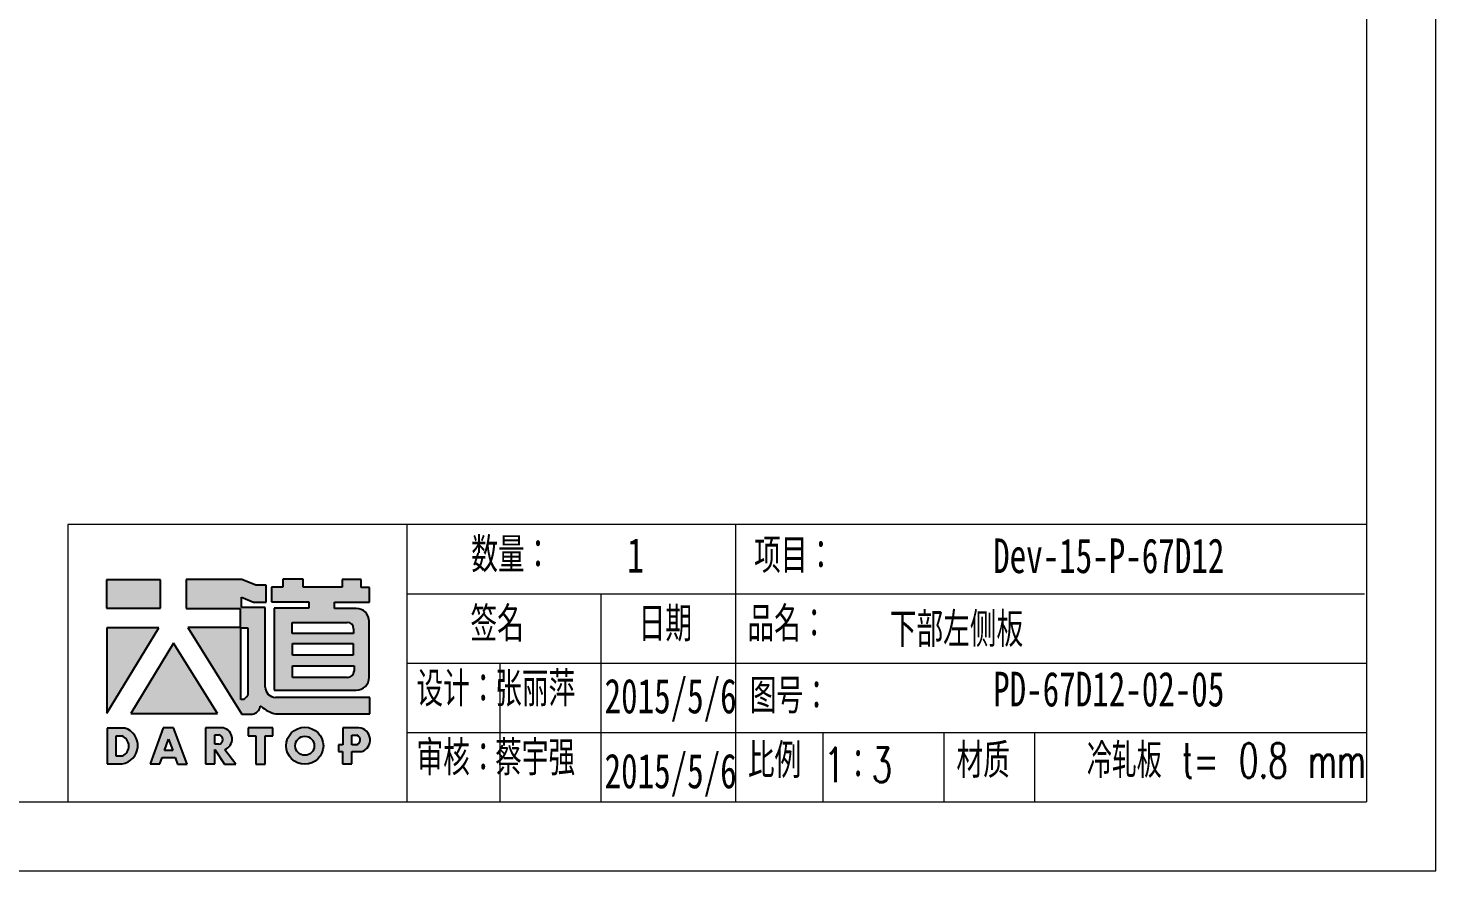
# Model space of a CAD drawing. Header units: millimetres. Extents: x 0 to 420, y 0 to 297.
# Drawn here: x 217.1 to 420.1, y 0.2 to 121.8 of the extents above; entities that cross this region are included whole.
import ezdxf

# ---------------------------------------------------------------- set-up
doc = ezdxf.new("R2010")
doc.units = ezdxf.units.MM
doc.layers.add('5', color=7, linetype='Continuous')
doc.layers.add('9', color=7, linetype='Continuous')
doc.layers.add('A-TITLEBLOCK', color=7, linetype='Continuous', lineweight=15)
doc.styles.add('SLDTEXTSTYLE0', font='TXT', dxfattribs={"width": 0.7, "bigfont": 'bigfont'})
doc.styles.add('SLDTEXTSTYLE1', font='TXT', dxfattribs={"width": 0.7})
doc.styles.add('SLDTEXTSTYLE2', font='TXT', dxfattribs={"width": 0.6538461538461539, "bigfont": 'bigfont'})

# ---------------------------------------------------------------- blocks, each defined once
blk = doc.blocks.new('块1')
at = {"layer": '5'}
for color, points in [(12, [(7.729822768506202, 22.48677738498255), (7.729822768506202, 26.56118224098179), (-0.0686108220727677, 26.56118224098179), (-0.0686108220727677, 22.48677738498255)]), (12, [(-0.04771970653583146, 7.347302008803423), (7.478762869193744, 19.63603448538186), (-0.04771970653583146, 19.63603448538186)]), (12, [(15.94076426689367, 7.265444282803157), (9.565125609747485, 17.40596668841406), (3.412508775829825, 7.265444282803157)]), (8, [(23.89569797004904, 4.063712587108565), (23.89569797004904, 5.190604751141469), (20.33522878362937, 5.190604751141469), (20.33522878362937, 4.061015724040494), (21.44612302452459, 4.061015724040494), (21.44612302452459, -0.00950247634592081), (22.77619072523319, -0.00950247634592081), (22.77619072523319, 4.063712587108565)])]:
    blk.add_hatch(color=color, dxfattribs=at).paths.add_polyline_path(points, flags=0)
h = blk.add_hatch(color=12, dxfattribs=at)
edge = h.paths.add_edge_path(flags=0)
edge.add_line((19.38394999689552, 22.56062384129394), (19.38394999689552, 24.08498602951054))
edge.add_line((19.38394999689552, 24.08498602951054), (21.10508472331591, 23.34144501836078))
edge.add_line((21.10508472331591, 23.34144501836078), (22.96586006538915, 23.34144501836078))
edge.add_line((22.96586006538915, 23.34144501836078), (22.96586006538915, 25.80423623399326))
edge.add_line((22.96586006538915, 25.80423623399326), (21.4307295709883, 25.80423623399326))
edge.add_line((21.4307295709883, 25.80423623399326), (19.43049686857645, 26.59417915377503))
edge.add_line((19.43049686857645, 26.59417915377503), (11.41472237249602, 26.59417915377503))
edge.add_line((11.41472237249602, 26.59417915377503), (11.41472237249602, 22.42903278757316))
edge.add_line((11.41472237249602, 22.42903278757316), (19.2138889846426, 22.42903278757316))
edge.add_line((19.2138889846426, 22.42903278757316), (19.2138889846426, 22.34479547652957))
edge.add_line((19.2138889846426, 22.34479547652957), (19.2138889846426, 19.68267435251857))
edge.add_line((19.2138889846426, 19.68267435251857), (11.65093858437205, 19.68267435251857))
edge.add_line((11.65093858437205, 19.68267435251857), (19.42994710250157, 7.163677361805625))
edge.add_line((19.42994710250157, 7.163677361805624), (20.97034992517888, 7.163677361805624))
edge.add_arc((20.63045323465091, 8.63814758323432), 1.513139846184647, 282.9811251691751, 345.4172256101924)
edge.add_line((22.09484714418974, 8.257171636726847), (22.09484714418969, 8.314841293412767))
edge.add_line((22.09484714418969, 8.314841293412767), (22.23069755353374, 8.314841293412767))
edge.add_arc((25.13725331194361, 11.40306678213124), 4.240896490827906, 226.7357971412295, 259.3209385163939)
edge.add_line((24.35138333869703, 7.235620150071528), (37.86873904313498, 7.235620150071481))
edge.add_line((37.86873904313498, 7.235620150071481), (37.86873904313498, 9.609890801538295))
edge.add_line((37.86873904313498, 9.609890801538295), (24.29381412204463, 9.609890801538434))
edge.add_arc((24.29381412202575, 11.08848079781988), 1.47858999628138, 180.0000000007004, 270.0000000007314, ccw=False)
edge.add_line((22.81522412574437, 11.08848079780181), (22.81522412574444, 22.56062384129394))
edge.add_line((22.81522412574444, 22.56062384129394), (19.38394999689552, 22.56062384129394))
edge = h.paths.add_edge_path(flags=0)
edge.add_line((19.70922720214697, 9.322119648508084), (19.28902369907465, 9.322119648508084))
edge.add_line((19.28902369907465, 9.322119648508084), (19.29250555177082, 19.62945096670751))
edge.add_line((19.29250555177082, 19.62945096670751), (20.28355076055022, 19.62929232771332))
edge.add_line((20.28355076055022, 19.62929232771332), (20.28355076055022, 9.912800711723456))
edge.add_arc((18.34910674726315, 11.21912485719966), 2.334214303271304, 305.6398792732127, 325.968963113898, ccw=False)
h = blk.add_hatch(color=12, dxfattribs=at)
edge = h.paths.add_edge_path(flags=0)
edge.add_line((37.84546560721152, 23.34271413038237), (37.84546560721152, 25.45943435906698))
edge.add_line((37.84546560721152, 25.45943435906698), (36.64276041010927, 25.45943435906698))
edge.add_line((36.64276041010927, 25.45943435906698), (36.64276041010927, 26.60353885500371))
edge.add_line((36.64276041010927, 26.60353885500371), (33.8937461392912, 26.60353885500371))
edge.add_line((33.8937461392912, 26.60353885500371), (33.8937461392912, 25.51662371996509))
edge.add_line((33.8937461392912, 25.51662371996509), (28.28136622739996, 25.51662371996509))
edge.add_line((28.28136622739996, 25.51662371996509), (28.28136622739996, 26.66072821589707))
edge.add_line((28.28136622739996, 26.66072821589707), (25.34194959501901, 26.66072821589707))
edge.add_line((25.34194959501901, 26.66072821589707), (25.34194959501901, 25.49544541295903))
edge.add_line((25.34194959501901, 25.49544541295903), (23.71775697571455, 25.49544541295903))
edge.add_line((23.71775697571455, 25.49544541295903), (23.71775697571455, 23.38626053695338))
edge.add_line((23.71775697571455, 23.38626053695338), (29.07761094507538, 23.38626053695338))
edge.add_line((29.07761094507538, 23.38626053695338), (29.07761094507538, 22.45338387466311))
edge.add_line((29.07761094507538, 22.45338387466311), (24.08316824545665, 22.45338387466311))
edge.add_line((24.08316824545665, 22.45338387466311), (24.08316824545665, 10.64255139727371))
edge.add_line((24.08316824545665, 10.64255139727371), (35.93986917121389, 10.64255139727371))
edge.add_arc((35.9398691712322, 12.49078889258355), 1.848237495309883, 269.9999999994329, 359.9999999994308)
edge.add_line((37.78810666654208, 12.49078889256516), (37.78810666654213, 20.57912958272879))
edge.add_arc((35.93986917122304, 20.57912958271967), 1.848237495319111, 2.828264897405108e-10, 90.00000000028393)
edge.add_line((35.93986917121389, 22.42736707803878), (32.80557556806829, 22.4273670780388))
edge.add_line((32.80557556806829, 22.4273670780388), (32.80557556806829, 23.34271413038237))
edge.add_line((32.80557556806829, 23.34271413038237), (37.84546560721152, 23.34271413038237))
h.paths.add_polyline_path([(26.73505715369024, 15.67680154619349), (26.73505715369024, 17.39303760959296), (35.49723089837269, 17.39303760959296), (35.49723089837269, 15.67680154619349)], flags=0)
edge = h.paths.add_edge_path(flags=0)
edge.add_line((26.6776982131613, 20.42510489063192), (34.63047109115646, 20.42510489063192))
edge.add_arc((34.63047109112455, 19.50098614301564), 0.9241187476163281, -1.9737740331038367e-09, 89.99999999802071, ccw=False)
edge.add_line((35.55458983874093, 19.50098614298382), (35.55458983874093, 18.8232475490373))
edge.add_line((35.55458983874093, 18.8232475490373), (26.6776982131613, 18.8232475490373))
edge.add_line((26.6776982131613, 18.8232475490373), (26.6776982131613, 20.42510489063192))
edge = h.paths.add_edge_path(flags=0)
edge.add_line((26.73505715369024, 12.47316618245331), (26.73505715369024, 14.1322128849729))
edge.add_line((26.73505715369024, 14.1322128849729), (35.61176552395117, 14.1322128849729))
edge.add_line((35.61176552395117, 14.1322128849729), (35.61176552395117, 13.39728493009842))
edge.add_arc((34.68764677632923, 13.39728493007518), 0.9241187476219043, -89.99999999855493, 1.440412233932875e-09, ccw=False)
edge.add_line((34.68764677635255, 12.47316618245327), (26.73505715369024, 12.47316618245331))
h = blk.add_hatch(color=8, dxfattribs=at)
edge = h.paths.add_edge_path(flags=0)
edge.add_arc((1.781535706601056, 2.636675427794564), 2.661051678329958, 278.6604405932824, 432.3203452583787)
edge.add_line((2.589683156164924, 5.172043987689964), (0.007623424674751966, 5.172043987689964))
edge.add_line((0.007623424674751966, 5.172043987689964), (0.007623424674751966, 0.005964826539925916))
edge.add_line((0.007623424674751966, 0.005964826539925708), (2.182232309018872, 0.005964826539925708))
edge = h.paths.add_edge_path(flags=0)
edge.add_line((1.317716286528437, 4.040709931564966), (2.120864402698097, 4.040709931564966))
edge.add_arc((1.576839423670817, 2.56861929511785), 1.56939925440307, -65.78573481728489, 69.71773257233048, ccw=False)
edge.add_line((2.220528709441949, 1.137298882664941), (1.317716286528437, 1.137298882664941))
edge.add_line((1.317716286528437, 1.137298882664941), (1.317716286528437, 4.040709931564966))
h = blk.add_hatch(color=8, dxfattribs=at)
h.paths.add_polyline_path([(11.57378806062193, -0.01077158836922283), (9.584550682216365, 5.214559240722975), (8.110994002706763, 5.214559240722975), (6.215949900704898, 0.0004124614018299262), (7.611806290380329, 0.0004124614018299262), (7.940199968915097, 0.92448465897523), (9.83121245213925, 0.92448465897523), (10.1667530913423, -0.01077158836922283)], flags=0)
h.paths.add_polyline_path([(8.29828102265634, 1.920499644777673), (8.873336470949123, 3.558923276789683), (9.469832801328627, 1.920499644777673)], flags=0)
h = blk.add_hatch(color=8, dxfattribs=at)
edge = h.paths.add_edge_path(flags=0)
edge.add_arc((16.38131025106338, 3.598662347246316), 1.653253247824954, 290.6073250211866, 437.2124199352527)
edge.add_line((16.74723654785621, 5.210910543635211), (14.20771793933923, 5.210910543635211))
edge.add_line((14.20771793933923, 5.210910543635211), (14.20771793933923, -0.00244304066947798))
edge.add_line((14.20771793933923, -0.002443040669477738), (15.54969724115218, -0.002443040669477738))
edge.add_line((15.54969724115218, -0.002443040669477738), (15.54969724115218, 2.064305901793009))
edge.add_line((15.54969724115218, 2.064305901793009), (16.92906064484401, -0.0210831236344915))
edge.add_line((16.92906064484401, -0.0210831236344914), (18.55068768830365, -0.0210831236344914))
edge.add_line((18.55068768830365, -0.0210831236344914), (16.96319144109021, 2.051193258011665))
edge = h.paths.add_edge_path(flags=0)
edge.add_arc((15.97594930397256, 3.521484471871754), 0.7022768470381889, -77.47302943994771, 76.71957553051169, ccw=False)
edge.add_line((16.1282725600419, 2.835926016635198), (15.53741912940099, 2.835926016635194))
edge.add_line((15.53741912940099, 2.835926016635194), (15.53741912940099, 4.204980620062136))
edge.add_line((15.53741912940099, 4.204980620062136), (16.13727439592916, 4.204980620062136))
h = blk.add_hatch(color=8, dxfattribs=at)
edge = h.paths.add_edge_path(flags=0)
edge.add_arc((28.50786990324971, 2.622953153925888), 2.676636592785213, 0, 360)
edge = h.paths.add_edge_path(flags=0)
edge.add_arc((28.50786990324971, 2.622953153925888), 1.375082885538559, 0, 360)
h = blk.add_hatch(color=8, dxfattribs=at)
edge = h.paths.add_edge_path(flags=0)
edge.add_arc((36.1734741262733, 3.447335049427707), 1.757251622275269, 288.8958684179252, 445.2442177897109)
edge.add_line((36.31916571283577, 5.198536701321059), (36.24234735892284, 5.198536701321059))
edge.add_line((36.24234735892284, 5.198536701321059), (33.97841013464647, 5.198536701321059))
edge.add_line((33.97841013464647, 5.198536701321059), (33.97841013464647, 2.765490298920264))
edge.add_line((33.97841013464647, 2.765490298920264), (33.37769893006926, 2.765490298920264))
edge.add_line((33.37769893006926, 2.765490298920264), (33.37769893006926, 1.777883180287413))
edge.add_line((33.37769893006926, 1.777883180287413), (33.9686975984198, 1.777883180287413))
edge.add_line((33.9686975984198, 1.777883180287413), (33.9686975984198, 0.006678702039386142))
edge.add_line((33.9686975984198, 0.006678702039386244), (35.29033555050536, 0.006678702039386244))
edge.add_line((35.29033555050536, 0.006678702039386244), (35.29033555050536, 1.784783976974394))
edge.add_line((35.29033555050536, 1.784783976974394), (36.7425586502883, 1.784783976974394))
edge = h.paths.add_edge_path(flags=0)
edge.add_arc((35.81200594606526, 3.462404376208358), 0.7030637749232741, -79.01085638112971, 72.55127628001378, ccw=False)
edge.add_line((35.94602606755443, 2.772232456578624), (35.27072722273277, 2.772232456578613))
edge.add_line((35.27072722273277, 2.772232456578613), (35.27072722273277, 4.133117151306652))
edge.add_line((35.27072722273277, 4.133117151306652), (36.0228211374754, 4.133117151306652))
at = {"layer": '9'}
for p, q in [((7.729822768506202, 26.56118224098179), (-0.0686108220727677, 26.56118224098179)), ((-0.0686108220727677, 26.56118224098179), (-0.0686108220727677, 22.48677738498255)), ((7.729822768506202, 22.48677738498255), (7.729822768506202, 26.56118224098179)), ((19.43049686857645, 26.59417915377503), (11.41472237249602, 26.59417915377503)), ((11.41472237249602, 26.59417915377503), (11.41472237249602, 22.42903278757316)), ((21.4307295709883, 25.80423623399326), (19.43049686857645, 26.59417915377503)), ((28.28136622739996, 26.66072821589707), (25.34194959501901, 26.66072821589707)), ((25.34194959501901, 26.66072821589707), (25.34194959501901, 25.49544541295903)), ((28.28136622739996, 25.51662371996509), (28.28136622739996, 26.66072821589707)), ((36.64276041010927, 26.60353885500371), (33.8937461392912, 26.60353885500371)), ((33.8937461392912, 26.60353885500371), (33.8937461392912, 25.51662371996509)), ((36.64276041010927, 25.45943435906698), (36.64276041010927, 26.60353885500371)), ((22.96586006538915, 25.80423623399326), (21.4307295709883, 25.80423623399326)), ((22.96586006538915, 23.34144501836078), (22.96586006538915, 25.80423623399326)), ((25.34194959501901, 25.49544541295903), (23.71775697571455, 25.49544541295903)), ((23.71775697571455, 25.49544541295903), (23.71775697571455, 23.38626053695338)), ((33.8937461392912, 25.51662371996509), (28.28136622739996, 25.51662371996509)), ((37.84546560721152, 25.45943435906698), (36.64276041010927, 25.45943435906698)), ((37.84546560721152, 23.34271413038237), (37.84546560721152, 25.45943435906698)), ((-0.0686108220727677, 22.48677738498255), (7.729822768506202, 22.48677738498255)), ((11.41472237249602, 22.42903278757316), (19.2138889846426, 22.42903278757316)), ((19.2138889846426, 22.42903278757316), (19.2138889846426, 22.34479547652957)), ((19.2138889846426, 22.34479547652957), (19.2138889846426, 19.68267435251857)), ((19.38394999689552, 24.08498602951054), (21.10508472331591, 23.34144501836078)), ((19.38394999689552, 22.56062384129394), (19.38394999689552, 24.08498602951054)), ((22.81522412574444, 22.56062384129394), (19.38394999689552, 22.56062384129394)), ((21.10508472331591, 23.34144501836078), (22.96586006538915, 23.34144501836078)), ((22.81522412574444, 11.08848079780181), (22.81522412574444, 22.56062384129394)), ((23.71775697571455, 23.38626053695338), (29.07761094507538, 23.38626053695338)), ((29.07761094507538, 22.45338387466311), (24.08316824545665, 22.45338387466311)), ((24.08316824545665, 22.45338387466311), (24.08316824545665, 10.64255139727371)), ((29.07761094507538, 23.38626053695338), (29.07761094507538, 22.45338387466311)), ((32.80557556806829, 22.4273670780388), (32.80557556806829, 23.34271413038237)), ((32.80557556806829, 23.34271413038237), (37.84546560721152, 23.34271413038237)), ((35.93986917121389, 22.4273670780388), (32.80557556806829, 22.4273670780388)), ((26.6776982131613, 18.8232475490373), (26.6776982131613, 20.42510489063192)), ((26.6776982131613, 20.42510489063192), (34.63047109115646, 20.42510489063192)), ((37.78810666654213, 12.49078889256516), (37.78810666654213, 20.57912958272879)), ((7.478762869193744, 19.63603448538186), (-0.04771970653583146, 19.63603448538186)), ((-0.04771970653583146, 19.63603448538186), (-0.04771970653583146, 7.347302008803423)), ((-0.04771970653583146, 7.347302008803423), (7.478762869193744, 19.63603448538186)), ((19.2138889846426, 19.68267435251857), (11.65093858437205, 19.68267435251857)), ((11.65093858437205, 19.68267435251857), (19.42994710250157, 7.163677361805624)), ((19.28902369907465, 9.322119648508084), (19.29250555177082, 19.62945096670751)), ((19.29250555177082, 19.62945096670751), (20.28355076055022, 19.62929232771332)), ((20.28355076055022, 19.62929232771332), (20.28355076055022, 9.912800711723456)), ((35.55458983874093, 18.8232475490373), (26.6776982131613, 18.8232475490373)), ((35.55458983874093, 19.50098614298382), (35.55458983874093, 18.8232475490373)), ((9.565125609747485, 17.40596668841406), (3.412508775829825, 7.265444282803157)), ((15.94076426689367, 7.265444282803157), (9.565125609747485, 17.40596668841406)), ((26.73505715369024, 15.67680154619349), (26.73505715369024, 17.39303760959296)), ((26.73505715369024, 17.39303760959296), (35.49723089837269, 17.39303760959296)), ((35.49723089837269, 17.39303760959296), (35.49723089837269, 15.67680154619349)), ((35.49723089837269, 15.67680154619349), (26.73505715369024, 15.67680154619349)), ((26.73505715369024, 12.47316618245331), (26.73505715369024, 14.1322128849729)), ((26.73505715369024, 14.1322128849729), (35.61176552395117, 14.1322128849729)), ((34.68764677635255, 12.47316618245331), (26.73505715369024, 12.47316618245331)), ((35.61176552395117, 14.1322128849729), (35.61176552395117, 13.39728493009842)), ((24.08316824545665, 10.64255139727371), (35.93986917121389, 10.64255139727371)), ((19.70922720214697, 9.322119648508084), (19.28902369907465, 9.322119648508084)), ((22.09484714418969, 8.25717163672686), (22.09484714418969, 8.314841293412767)), ((22.09484714418969, 8.314841293412767), (22.23069755353374, 8.314841293412767)), ((37.86873904313498, 9.609890801538295), (24.29381412204463, 9.609890801538434)), ((37.86873904313498, 7.235620150071481), (37.86873904313498, 9.609890801538295)), ((3.412508775829825, 7.265444282803157), (15.94076426689367, 7.265444282803157)), ((19.42994710250157, 7.163677361805624), (20.97034992517888, 7.163677361805624)), ((24.35138333869702, 7.235620150071481), (37.86873904313498, 7.235620150071481)), ((2.589683156164924, 5.172043987689964), (0.007623424674751966, 5.172043987689964)), ((0.007623424674751966, 5.172043987689964), (0.007623424674751966, 0.005964826539925708)), ((8.110994002706763, 5.214559240722975), (6.215949900704898, 0.0004124614018299262)), ((9.584550682216365, 5.214559240722975), (8.110994002706763, 5.214559240722975)), ((11.57378806062193, -0.01077158836922283), (9.584550682216365, 5.214559240722975)), ((16.74723654785621, 5.210910543635211), (14.20771793933923, 5.210910543635211)), ((14.20771793933923, 5.210910543635211), (14.20771793933923, -0.002443040669477738)), ((15.53741912940099, 2.835926016635194), (15.53741912940099, 4.204980620062136)), ((15.53741912940099, 4.204980620062136), (16.13727439592916, 4.204980620062136)), ((23.89569797004904, 5.190604751141469), (20.33522878362937, 5.190604751141469)), ((20.33522878362937, 5.190604751141469), (20.33522878362937, 4.061015724040494)), ((20.33522878362937, 4.061015724040494), (21.44612302452459, 4.061015724040494)), ((21.44612302452459, 4.061015724040494), (21.44612302452459, -0.00950247634592081)), ((22.77619072523319, -0.00950247634592081), (22.77619072523319, 4.063712587108565)), ((22.77619072523319, 4.063712587108565), (23.89569797004904, 4.063712587108565)), ((23.89569797004904, 4.063712587108565), (23.89569797004904, 5.190604751141469)), ((36.24234735892284, 5.198536701321059), (33.97841013464647, 5.198536701321059)), ((33.97841013464647, 5.198536701321059), (33.97841013464647, 2.765490298920264)), ((35.27072722273277, 2.772232456578613), (35.27072722273277, 4.133117151306652)), ((35.27072722273277, 4.133117151306652), (36.0228211374754, 4.133117151306652)), ((36.31916571283577, 5.198536701321059), (36.24234735892284, 5.198536701321059)), ((1.317716286528437, 1.137298882664941), (1.317716286528437, 4.040709931564966)), ((1.317716286528437, 4.040709931564966), (2.120864402698097, 4.040709931564966)), ((8.29828102265634, 1.920499644777673), (8.873336470949123, 3.558923276789683)), ((8.873336470949123, 3.558923276789683), (9.469832801328627, 1.920499644777673)), ((16.1282725600419, 2.835926016635194), (15.53741912940099, 2.835926016635194)), ((15.54969724115218, -0.002443040669477738), (15.54969724115218, 2.064305901793009)), ((15.54969724115218, 2.064305901793009), (16.92906064484401, -0.0210831236344914)), ((18.55068768830365, -0.0210831236344914), (16.96319144109021, 2.051193258011665)), ((33.97841013464647, 2.765490298920264), (33.37769893006926, 2.765490298920264)), ((33.37769893006926, 2.765490298920264), (33.37769893006926, 1.777883180287413)), ((35.94602606755443, 2.772232456578613), (35.27072722273277, 2.772232456578613)), ((0.007623424674751966, 0.005964826539925708), (2.182232309018872, 0.005964826539925708)), ((2.220528709441949, 1.137298882664941), (1.317716286528437, 1.137298882664941)), ((6.215949900704898, 0.0004124614018299262), (7.611806290380329, 0.0004124614018299262)), ((7.611806290380329, 0.0004124614018299262), (7.940199968915097, 0.92448465897523)), ((7.940199968915097, 0.92448465897523), (9.83121245213925, 0.92448465897523)), ((9.469832801328627, 1.920499644777673), (8.29828102265634, 1.920499644777673)), ((9.83121245213925, 0.92448465897523), (10.1667530913423, -0.01077158836922283)), ((33.37769893006926, 1.777883180287413), (33.9686975984198, 1.777883180287413)), ((33.9686975984198, 1.777883180287413), (33.9686975984198, 0.006678702039386244)), ((33.9686975984198, 0.006678702039386244), (35.29033555050536, 0.006678702039386244)), ((35.29033555050536, 0.006678702039386244), (35.29033555050536, 1.784783976974394)), ((35.29033555050536, 1.784783976974394), (36.7425586502883, 1.784783976974394)), ((10.1667530913423, -0.01077158836922283), (11.57378806062193, -0.01077158836922283)), ((14.20771793933923, -0.002443040669477738), (15.54969724115218, -0.002443040669477738)), ((16.92906064484401, -0.0210831236344914), (18.55068768830365, -0.0210831236344914)), ((21.44612302452459, -0.00950247634592081), (22.77619072523319, -0.00950247634592081))]:
    blk.add_line(p, q, dxfattribs=at)
for radius in [2.676636592785211, 1.375082885538561]:
    blk.add_circle((28.50786990324971, 2.622953153925888), radius, dxfattribs=at)
for centre, radius, start, end in [((35.93986917122304, 20.57912958271967), 1.848237495319129, 2.828264897405108e-10, 90.00000000028393), ((34.63047109112455, 19.50098614301564), 0.924118747616383, 359.9999999980279, 89.99999999802154), ((34.68764677632923, 13.39728493007518), 0.9241187476219395, 270.0000000014467, 1.44122564053541e-09), ((35.9398691712322, 12.49078889258355), 1.848237495309931, 269.9999999994329, 359.9999999994308), ((24.29381412202575, 11.08848079781988), 1.47858999628145, 180.0000000007012, 270.0000000007323), ((18.34910674726315, 11.21912485719966), 2.334214303271307, 305.6398792732136, 325.9689631138988), ((20.63045323465091, 8.63814758323432), 1.513139846184699, 282.9811251691751, 345.4172256101924), ((25.13725331194361, 11.40306678213124), 4.240896490827954, 226.7357971412295, 259.3209385163939), ((1.781535706601056, 2.636675427794564), 2.661051678329964, 278.6604405932824, 72.32034525837781), ((15.97594930397256, 3.521484471871754), 0.7022768470381929, 282.5269705600539, 76.71957553051254), ((16.38131025106338, 3.598662347246316), 1.653253247824956, 290.6073250211866, 77.21241993525202), ((35.81200594606526, 3.462404376208358), 0.7030637749232848, 280.9891436188718, 72.55127628001459), ((36.1734741262733, 3.447335049427707), 1.757251622275277, 288.8958684179252, 85.24421778971008), ((1.576839423670817, 2.56861929511785), 1.569399254403071, 294.2142651827166, 69.71773257233134)]:
    blk.add_arc(centre, radius, start, end, dxfattribs=at)

msp = doc.modelspace()

# ---------------------------------------------------------------- linework, layer by layer
at = {"layer": 'A-TITLEBLOCK', "linetype": 'Continuous'}
for p, q in [((420.0788435653533, 0.2147801566394373), (420.0788435653533, 297.2147801566395)), ((410.0634097719614, 287.1752703760564), (410.0634097719615, 10.17527037605631)), ((25.06340977196131, 10.17527037605631), (410.0634097719615, 10.17527037605631)), ((0.07884356535330095, 0.214780156639463), (420.0788435653533, 0.2147801566394373))]:
    msp.add_line(p, q, dxfattribs=at)
at = {"layer": 'A-TITLEBLOCK'}
for p, q in [((410.0528060822431, 50.17527037605631), (222.8527385300249, 50.17527037605629)), ((222.8527385300249, 50.17527037605629), (222.8527385300249, 10.25638791969294)), ((271.7602373944738, 10.17527037605631), (271.7602373944738, 50.1752703760563)), ((319.0851905595983, 50.17527037605631), (319.0851905595983, 10.17527037605631)), ((271.7602373944738, 40.1752703760563), (409.7710712432667, 40.1752703760563)), ((299.6826703414528, 40.1752703760563), (299.6826703414528, 10.17527037605631)), ((271.7602373944738, 30.17527037605631), (410.0398858578161, 30.17527037605631)), ((285.1540798927205, 30.17527037605631), (285.1540798927204, 10.17527037605631)), ((271.7602373944738, 20.17527037605631), (410.0634097719614, 20.17527037605632)), ((331.7314574845681, 10.17527037605631), (331.7314574845681, 20.17527037605631)), ((349.1935095946738, 10.17527037605631), (349.1935095946738, 20.17527037605631)), ((362.2644575645825, 10.17527037605631), (362.2644575645825, 20.17527037605631))]:
    msp.add_line(p, q, dxfattribs=at)

# ---------------------------------------------------------------- block references
at = {"color": 7, "linetype": 'Continuous'}
msp.add_blockref('块1', (228.4993595422365, 15.63914446748675), dxfattribs=at)

# ---------------------------------------------------------------- texts
at = {"layer": 'A-TITLEBLOCK', "char_height": 5, "attachment_point": 1}
for s, insert, style in [('\\M+19094\\M+197CA\\M+18146', (281.0094267019112, 48.30009553161197), 'SLDTEXTSTYLE0'), ('1', (303.5091443978695, 48.23617575854263), 'SLDTEXTSTYLE1'), ('项\\M+196DA\\M+18146', (321.7969634785719, 48.17757254971441), 'SLDTEXTSTYLE0'), ('Dev-15-P-67D12', (356.2498331785072, 48.17757266612975), 'SLDTEXTSTYLE1'), ('签\\M+196BC', (280.8922542464589, 38.31489987202549), 'SLDTEXTSTYLE0'), ('\\M+193FA\\M+18AFA', (305.1421560770414, 38.31489987202549), 'SLDTEXTSTYLE0'), ('\\M+19569\\M+196BC\\M+18146', (320.8240622111781, 38.31489987202558), 'SLDTEXTSTYLE0'), ('\\M+189BA\\M+19594\\M+18DB6侧\\M+194C2', (341.338748768423, 37.51797623285471), 'SLDTEXTSTYLE0'), ('设计\\M+18146', (273.1074664811462, 28.93932295717106), 'SLDTEXTSTYLE0'), ('张丽\\M+1E4CA', (284.4494048253, 28.93932307358638), 'SLDTEXTSTYLE0'), ('PD-67D12-02-05', (356.2498331785072, 28.93932307358637), 'SLDTEXTSTYLE1'), ('2015/5/6', (300.2309460937724, 27.9393233753349), 'SLDTEXTSTYLE1'), ('图\\M+18D86\\M+18146', (321.165024448411, 27.93932325891958), 'SLDTEXTSTYLE0'), ('审\\M+18A6A\\M+18146', (273.1074664811461, 19.00552373053996), 'SLDTEXTSTYLE0'), ('\\M+1E4EF\\M+18946强', (284.4494048253, 19.00552384695528), 'SLDTEXTSTYLE0'), ('\\M+194E4\\M+197E1', (320.8909396574586, 18.62635693187385), 'SLDTEXTSTYLE0'), ('\\M+18DDE质', (350.9636854607982, 18.62635693187384), 'SLDTEXTSTYLE0'), ('\\M+197E2轧\\M+194C2 t= 0.8 mm', (369.766098548849, 18.62635693187381), 'SLDTEXTSTYLE2'), ('2015/5/6', (300.2309460937725, 17.12635726808131), 'SLDTEXTSTYLE1'), ('1\\M+181463', (331.863569109948, 18.00552414870381), 'SLDTEXTSTYLE0')]:
    msp.add_mtext(s, dxfattribs=dict(at, insert=insert, style=style))

doc.saveas('drawing.dxf')
